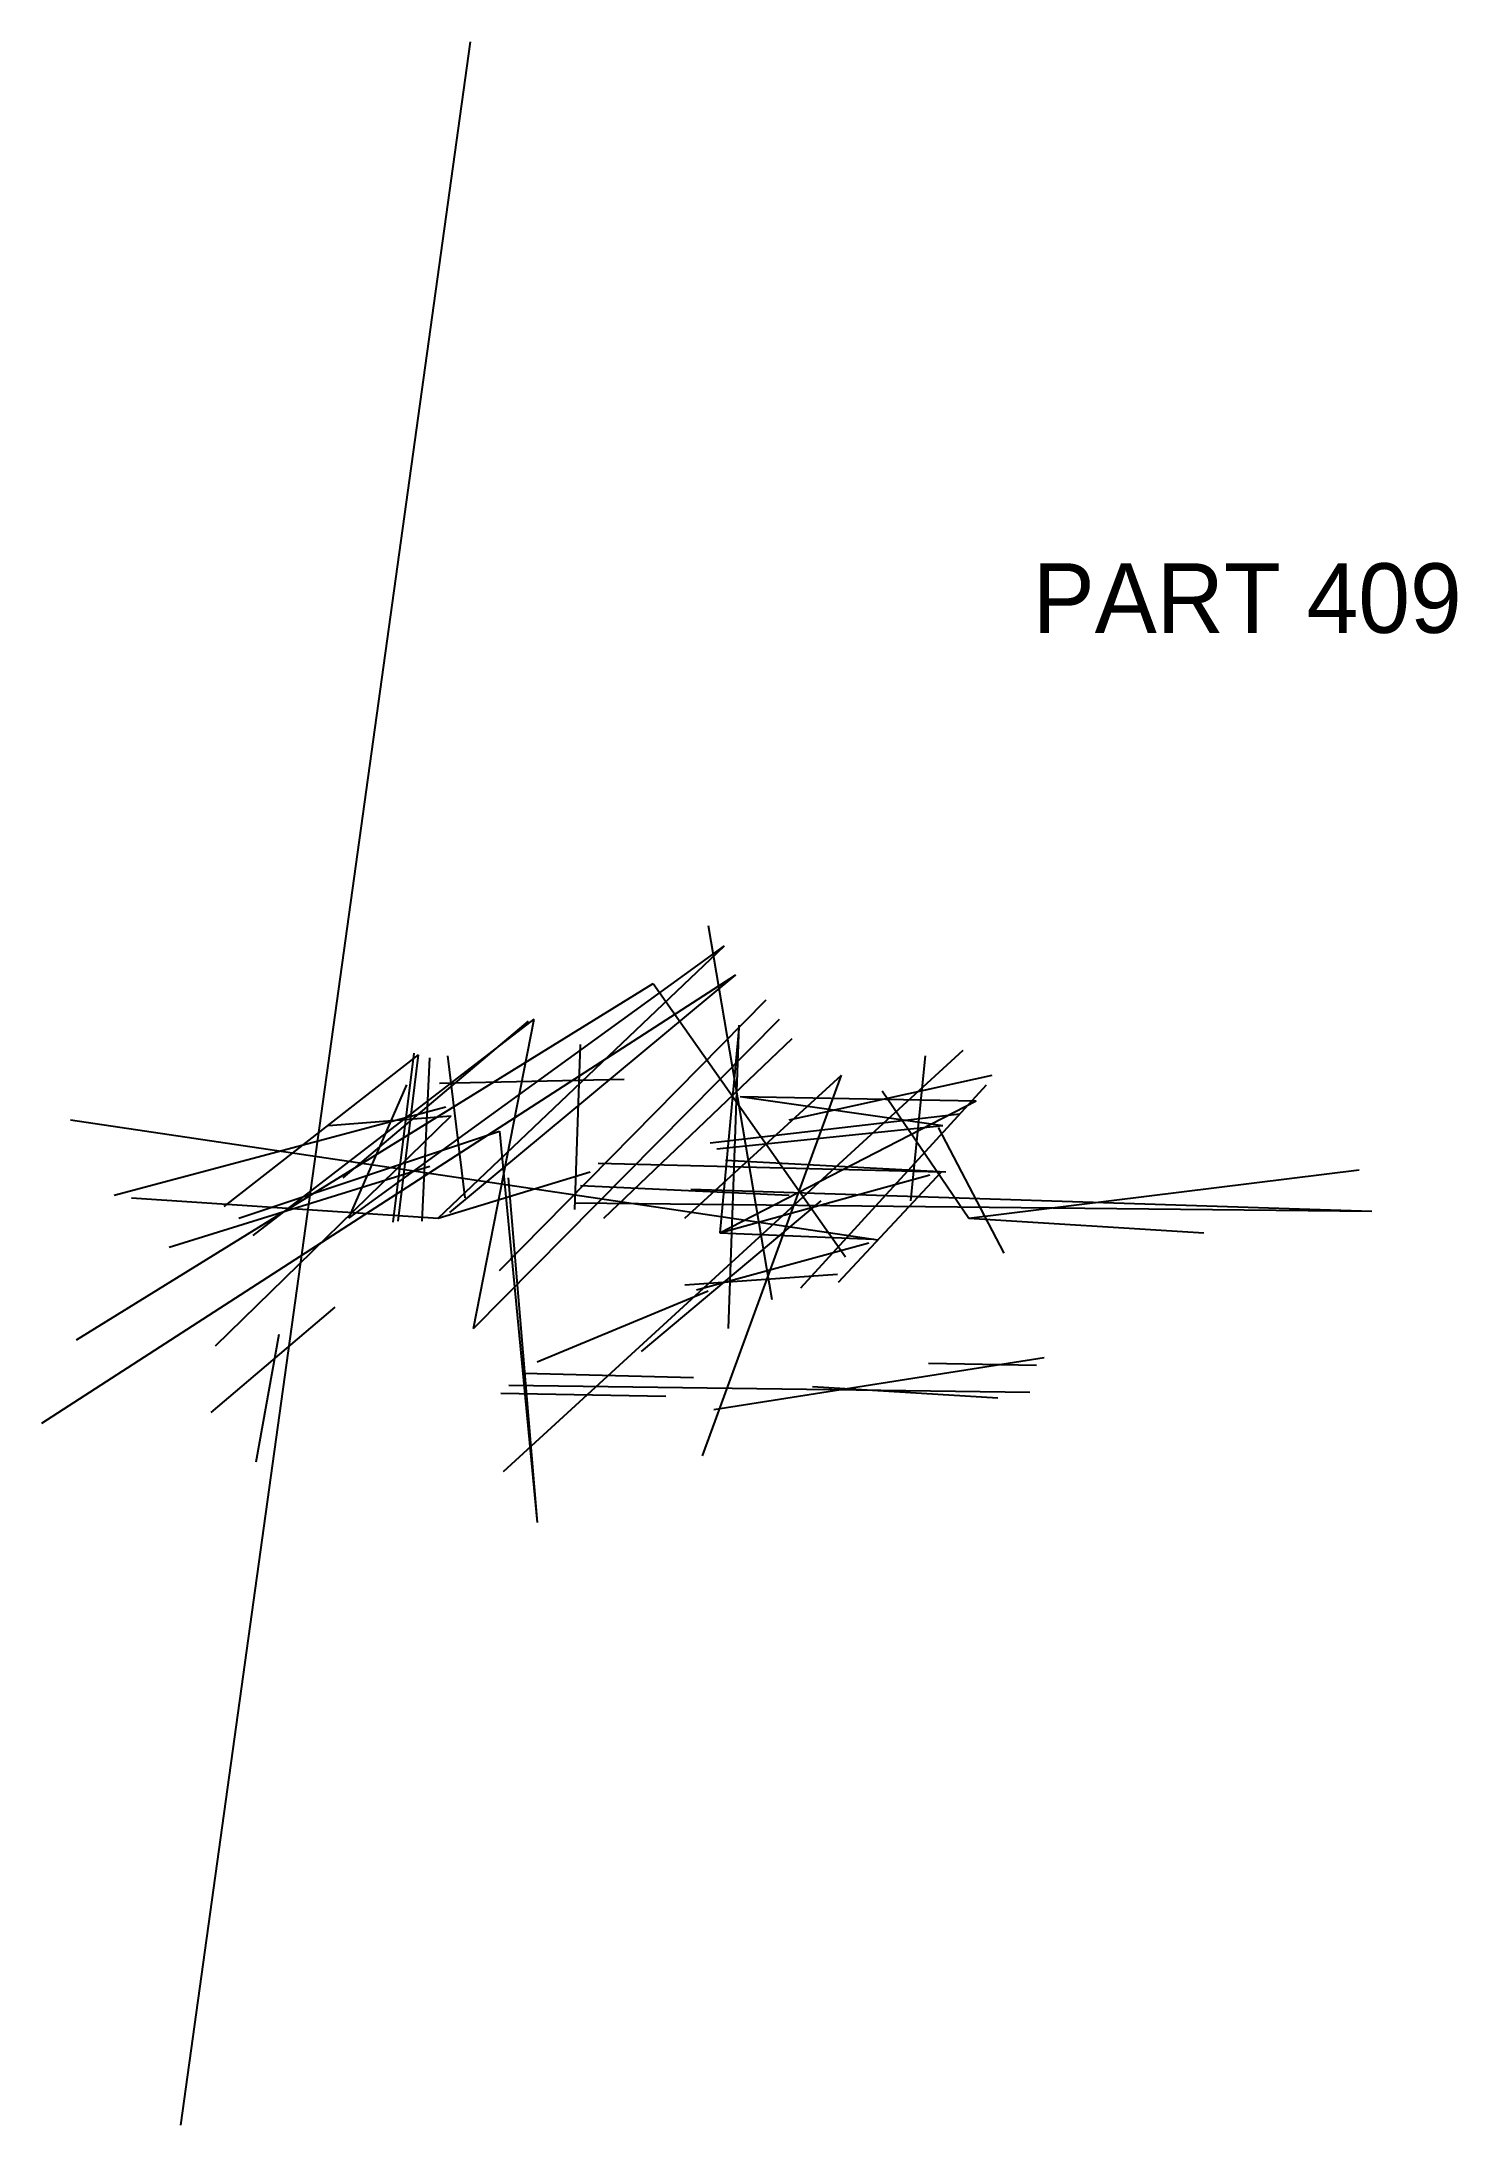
# Model space of a CAD drawing. Header units: millimetres. Extents: x 73 to 317, y 444 to 803.
import ezdxf

# ---------------------------------------------------------------- set-up
doc = ezdxf.new("R2010")
doc.units = ezdxf.units.MM
doc.layers.add('ANNOTATIONS', color=3, linetype='Continuous')
doc.layers.add('GEOMETRY', color=7, linetype='Continuous')

msp = doc.modelspace()

# ---------------------------------------------------------------- linework, layer by layer
at = {"layer": 'GEOMETRY'}
for p, q in [((97, 443.5), (147, 803)), ((188, 650.5), (199, 586)), ((126, 600), (190.8, 647)), ((141.4, 600), (190.8, 647)), ((73, 564.67), (192.75, 642)), ((79, 579), (178.5, 640.5)), ((143.4, 601), (192.75, 642)), ((178.5, 640.5), (211.67, 593.33)), ((152, 591), (198, 637.67)), ((109.5, 597), (158, 634.33)), ((125, 607), (157, 634)), ((147.5, 581), (200.33, 634.33)), ((147.5, 581), (158, 634.33)), ((193.33, 633.33), (190, 597.5)), ((191.5, 581), (193.33, 633.33)), ((165, 601.5), (166, 630)), ((170, 600), (202.5, 631)), ((104.5, 602), (138, 628.2)), ((133.67, 599.33), (137.25, 628.5)), ((134.5, 599.5), (138, 628.2)), ((138.67, 599.5), (140, 627.67)), ((143, 628), (146, 603.5)), ((152.67, 556.33), (232, 629)), ((223, 603), (225.5, 628)), ((126, 600), (136, 623)), ((141.67, 623.33), (173.5, 624)), ((184, 600), (211, 624.67)), ((187, 559), (211, 624.67)), ((202, 617), (237, 624.67)), ((204, 588), (236, 623)), ((218, 622), (233, 600)), ((85.5, 604), (142.75, 619.25)), ((190, 597.5), (234.25, 620.25)), ((193.5, 621), (234.25, 620.25)), ((193.5, 621), (228.5, 616)), ((78, 617), (217.25, 596.25)), ((103, 578), (143.67, 617.67)), ((107, 600), (152, 615)), ((122.5, 616), (143.67, 617.67)), ((152, 615), (158.5, 547.5)), ((188.33, 613), (231.4, 618)), ((189.5, 612), (228.5, 616)), ((227.67, 615.67), (239, 594)), ((95, 595), (140, 609)), ((141.4, 600), (167.67, 608)), ((169, 609.5), (228.25, 608)), ((191, 610), (229, 608)), ((210.5, 589), (228.25, 608)), ((233, 600), (300.33, 608.33)), ((153.5, 607), (158.5, 547.5)), ((166, 605.67), (202, 604)), ((185, 605), (302.5, 601.25)), ((190, 597.5), (226.25, 607.5)), ((88.5, 603.5), (141.4, 600)), ((165, 602.67), (302.5, 601.25)), ((176.5, 577), (207.5, 603)), ((190, 597.5), (216.6, 596.4)), ((233, 600), (273.5, 597.5)), ((186, 587.67), (215.75, 595.75)), ((184, 588.5), (210.33, 590.33)), ((158.5, 575.25), (188, 587.5)), ((102.25, 566.5), (123.67, 584.67)), ((110, 558), (114, 580)), ((189, 567), (246, 576)), ((156.25, 573.25), (185.5, 572.5)), ((226, 575), (244.67, 574.67)), ((152.2, 569.8), (180.67, 569.33)), ((153.6, 571.2), (243.5, 570)), ((206, 571), (238, 569))]:
    msp.add_line(p, q, dxfattribs=at)

# ---------------------------------------------------------------- texts
at = {"layer": 'ANNOTATIONS'}
msp.add_text('PART 409', height=12, dxfattribs=at).set_placement((244, 701))

doc.saveas('drawing.dxf')
